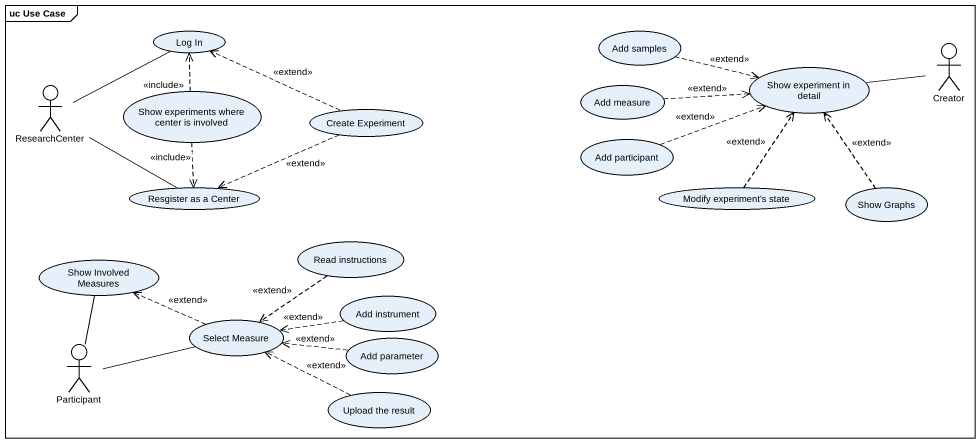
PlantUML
@startuml
mainframe uc Use Case
usecase "Log In" as Log_In
usecase "Add samples" as Add_samples
actor Creator
actor ResearchCenter
usecase "Show experiments where center is involved" as Show_experiments_where
usecase "Add measure" as Add_measure
usecase "Show experiment in detail" as Show_experiment_in_detail
usecase "Create Experiment" as Create_Experiment
usecase "Add participant" as Add_participant
usecase "Resgister as a Center" as Resgister_as_a_Center
usecase "Modify experiment's state" as Modify_experiment_s_state
usecase "Show Graphs" as Show_Graphs
usecase "Read instructions" as Read_instructions
usecase "Show Involved Measures" as Show_Involved_Measures
usecase "Select Measure" as Select_Measure
usecase "Add instrument" as Add_instrument
actor "Participant" as Participant_
usecase "Add parameter" as Add_parameter
usecase "Upload the result" as Upload_the_result
Add_samples .right.> Show_experiment_in_detail : <<extend>>
ResearchCenter -right- Log_In
ResearchCenter -right- Resgister_as_a_Center
Show_experiments_where .up.> Log_In : <<include>>
Show_experiments_where ..> Resgister_as_a_Center : <<include>>
Add_measure .right.> Show_experiment_in_detail : <<extend>>
Show_experiment_in_detail -right- Creator
Create_Experiment .left.> Log_In : <<extend>>
Create_Experiment .left.> Resgister_as_a_Center : <<extend>>
Add_participant .right.> Show_experiment_in_detail : <<extend>>
Modify_experiment_s_state .up.> Show_experiment_in_detail : <<extend>>
Show_Graphs .up.> Show_experiment_in_detail : <<extend>>
Read_instructions ..> Select_Measure : <<extend>>
Select_Measure .left.> Show_Involved_Measures : <<extend>>
Select_Measure -left- Participant_
Add_instrument .left.> Select_Measure : <<extend>>
Participant_ -up- Show_Involved_Measures
Add_parameter .left.> Select_Measure : <<extend>>
Upload_the_result .left.> Select_Measure : <<extend>>
@enduml
